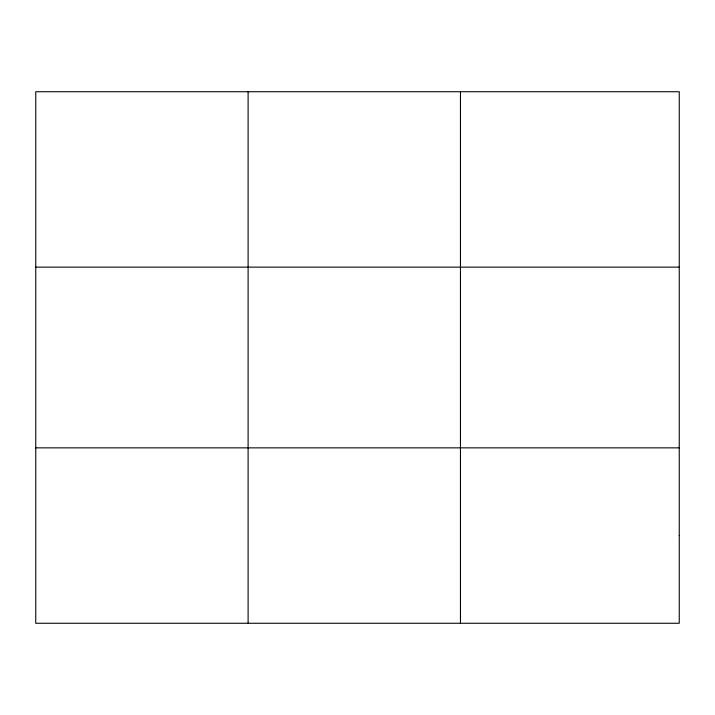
<?xml version="1.0" encoding="UTF-8"?>
<svg xmlns="http://www.w3.org/2000/svg" width="715" height="715" viewBox="0 0 715 715"><rect width="100%" height="100%" fill="white"/><g stroke="black" fill="none" stroke-linecap="round" stroke-linejoin="round"><path stroke-width="1.07" d="M248.105 91.735L248.105 623.266M460.46 91.735L460.46 623.266M35.75 267.142L679.25 267.142M35.75 447.858L679.25 447.858M679.25 535.562L679.25 623.266L35.75 623.266L35.75 91.735L679.25 91.735L679.25 535.562"/></g></svg>
